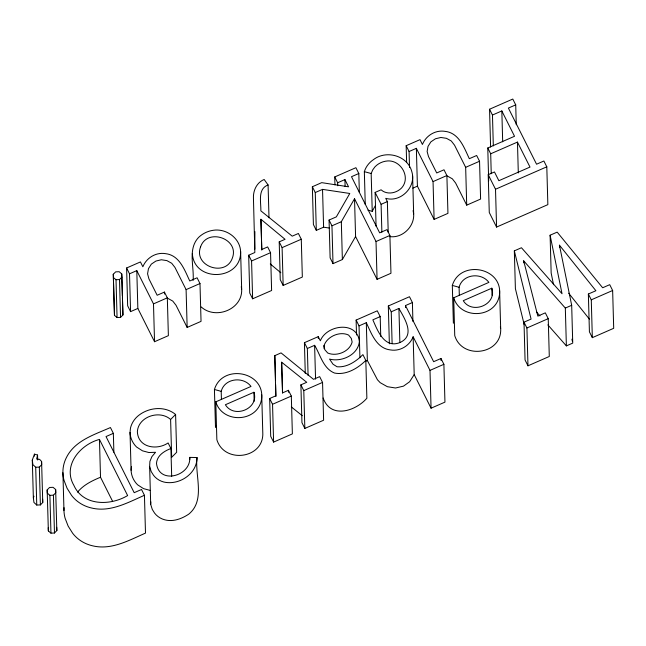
<?xml version="1.0" encoding="UTF-8"?>
<svg xmlns="http://www.w3.org/2000/svg" width="646" height="646" viewBox="0 0 646 646"><rect width="100%" height="100%" fill="white"/><g stroke="black" fill="none" stroke-linecap="round" stroke-linejoin="round"><path stroke-width="0.97" d="M216.273 425.488L215.489 427.297L214.432 389.481C222.313 363.456 265.175 371.361 261.573 398.986C258.198 422.379 222.628 424.244 215.796 401.844L251.003 386.445C243.324 376.101 224.55 378.144 221.207 391.355L221.425 399.317M453.379 323.234L452.321 285.419C460.21 259.393 503.064 267.299 499.463 294.923C496.088 318.316 460.517 320.182 453.694 297.782L488.893 282.383C481.213 272.039 462.447 274.082 459.096 287.292L459.322 295.254M499.616 290.684L500.674 328.499C502.2 354.646 462.124 360.129 454.744 335.605L453.694 297.782M365.256 204.507L364.344 171.658A23.983 22.311 -1.6 0 1 373.509 159.602C386.373 149.662 407.836 155.662 411.89 171.909C416.444 186.872 400.722 202.812 385.727 198.322L387.358 201.584L388.222 232.439M412.608 176.172L413.666 213.988C414.562 226.746 402.087 238.665 389.433 236.541M170.609 419.48C159.699 409.572 138.204 416.541 137.364 431.778C138.187 447.751 156.97 450.569 168.105 442.938L170.899 448.51C164.245 451.061 157.01 455.478 156.494 463.343C158.876 485.122 191.159 476.094 189.746 457.384L197.022 457.538C194.785 475.731 205.622 500.343 188.785 514.119C181.889 518.73 173.233 522.073 164.891 519.844A18.863 17.555 -1.6 0 1 154.612 513.15L152.294 509.452L150.696 504.381L149.638 466.557L149.904 461.438L151.923 456.585L155.549 452.289L148.855 452.523L142.459 450.811L136.54 446.992A24.023 22.352 -1.6 0 1 130.032 432.432L130.476 428.032A24.839 23.111 -1.6 0 1 137.461 416.42C147.821 407.343 164.617 405.422 175.599 414.474L176.657 452.297L171.666 457.303L170.609 419.48L175.599 414.474M150.696 504.381L150.825 501.821M193.106 280.453C194.276 266.443 187.59 248.96 198.645 237.373C203.135 233.02 209.175 230.477 215.393 230.049C227.675 229.354 240.005 238.762 240.611 251.439L241.669 289.255C242.67 309.41 215.53 320.028 201.213 306.947M240.611 251.439C241.572 280.776 194.034 282.843 192.355 253.579M254.879 231.559L254.839 249.195M149.912 490.338L143.517 488.626L137.598 484.807A24.023 22.352 -1.6 0 1 131.09 470.256L131.445 466.727M197.022 457.538C197.103 473.93 179.047 485.598 163.834 482.029A18.863 17.555 -1.6 0 1 153.554 475.335L151.237 471.637L149.638 466.557M37.557 455.034L36.636 459.015L39.6 459.354L41.586 461.454L41.691 464.692L39.333 467.106L35.708 467.228L32.881 464.635L32.3 460.073L34.448 454.154L37.557 455.034L37.694 460.017M41.586 461.454L42.749 502.515L40.391 504.93L36.757 505.051L33.939 502.451L33.358 497.896L33.972 496.201M324.001 345.715C326.965 336.477 339.893 330.865 348.622 335.088L351.327 338.472L352.135 342.033C349.664 351.658 336.606 356.867 327.724 353.015L324.801 349.672L324.001 345.715L324.082 348.703M367.962 210.176L372.225 211.339L371.167 173.516L372.702 169.946L374.906 166.91A18.686 17.385 -1.6 0 1 387.891 160.919C401.352 160.321 411.009 177.747 401.489 188.075C396.168 193.324 386.978 195.092 381.083 189.811L375.124 192.411L376.069 226.253M372.225 211.339L375.415 205.485M329.436 228.07L323.598 227.19L316.322 230.372L315.264 192.556L322.54 189.375L349.785 193.469L336.34 216.87L329.064 220.052L330.122 257.875L333.013 263.641L342.372 259.539L341.322 221.723L354.525 198.718L376.012 241.523L377.07 279.347L390.959 273.266L389.901 235.451L386.986 229.637L379.654 232.843L351.489 176.705L358.813 173.508L355.898 167.694L334.733 176.947L334.959 184.909M342.372 259.539L355.583 236.533L354.525 198.718M389.368 343.801L388.319 305.986L409.483 296.724L412.398 302.538L405.478 305.566L433.644 361.695L440.976 358.498L443.891 364.304L444.949 402.127L431.06 408.199L430.002 370.384L413.141 336.784C409.58 345.796 400.019 351.602 390.418 349.922C376.457 348.364 371.426 333.506 366.306 322.701L359.031 325.883L359.919 357.731M413.141 336.784L414.199 374.607L409.621 381.746L403.484 386.147L395.538 387.996L387.35 386.696L380.179 382.658L377.45 379.767L367.356 360.516L366.306 322.701M77.577 492.139C83.487 484.904 92.047 480.745 100.518 477.241L99.46 439.425C80.306 444.521 62.323 465.491 73.846 485.316C83.181 506.222 110.45 505.875 127.633 495.563L99.46 439.425M113.284 274.284L115.642 271.869L119.163 271.708L121.755 273.92L121.884 277.142L122.942 314.965L120.56 317.388L117.063 317.533L114.471 315.385L113.284 274.284L114.471 315.385M47.174 489.902L47.303 493.124L49.903 495.337L53.424 495.175L55.774 492.761L55.645 489.474L53.053 487.326L49.556 487.472L47.174 489.902L48.361 530.947L50.953 533.152L54.474 532.998L56.832 530.584L55.645 489.474M113.413 277.562L116.014 279.718L119.502 279.565L121.884 277.142M305.283 373.533L304.419 342.679L318.26 336.631L320.343 340.789C326.61 324.768 357.181 320.513 359.394 341.451C358.126 354.864 341.524 362.358 329.525 359.071L333.029 364.231L337.042 366.758C347.015 367.647 356.148 361.38 362.899 354.614L365.814 360.428C357.827 368.373 346.127 375.366 334.483 373.041C323.129 368.462 320.368 354.743 314.61 345.311L307.343 348.493L308.085 375.366M260.919 219.269L261.808 249.477L267.654 246.917L270.553 252.683L271.611 290.498L252.626 298.799L249.736 293.034L248.678 255.218L254.839 252.521L253.45 198.33C253.046 190.586 256.704 182.552 264.149 179.475L268.082 184.958C257.374 188.834 261.145 202.287 260.839 210.83L292.234 236.17L298.387 233.472L301.278 239.238L302.336 277.053L283.158 285.443L280.259 279.686L279.209 241.862L285.056 239.303L260.919 219.269L261.775 250.115M130.573 311.622L129.515 273.807L136.791 270.626L137.848 308.441L130.573 311.622L127.658 305.808L126.6 267.993L140.44 261.937L142.855 266.758C146.481 257.802 156.001 251.988 165.61 253.668C179.604 255.235 184.619 270.165 189.771 280.986L197.095 277.78L199.985 283.546L201.043 321.369L187.154 327.441L176.035 305.283L172.765 301.084L167.936 298.42M316.322 230.372L313.407 224.558L312.349 186.742L321.708 182.648L348.549 186.807L344.924 179.58L337.648 182.761L337.737 185.749M406.633 162.622L406.164 145.705L419.997 139.649L422.419 144.47C426.037 135.507 435.565 129.701 445.167 131.38C459.169 132.947 464.175 147.877 469.327 158.698L476.651 155.492L479.55 161.258L480.6 199.073L466.711 205.153L455.592 182.988L452.321 178.797L447.5 176.132M490.605 147.046L489.547 109.231L512.795 99.056L515.718 104.87L516.267 124.775M409.524 167.443L409.079 151.519L416.355 148.338L433.046 181.599L434.104 219.414L447.944 213.366L446.887 175.542L443.996 169.785L436.72 172.966L428.492 156.566L427.127 151.535L428.023 146.367L430.89 141.854L435.444 138.777L440.887 137.477L446.443 138.317L451.271 140.973L454.534 145.172L465.661 167.33L466.711 205.153M493.326 145.891L492.462 115.045L501.829 110.942L514.531 136.274L487.77 147.982L488.691 180.823M515.718 104.87L508.386 108.076L536.56 164.213L543.884 161.007L546.799 166.813L547.856 204.637L496.572 227.069L489.272 212.518L488.215 174.695L494.473 171.957L498.857 180.702L529.995 167.08L517.454 142.088L490.694 153.788L491.243 173.693M137.848 308.441L154.539 341.71L168.38 335.654L167.322 297.838L164.431 292.073L157.156 295.254L148.927 278.854L147.571 273.823L148.467 268.655L151.334 264.141L155.88 261.065L161.33 259.765L166.878 260.604L171.707 263.269L174.977 267.46L186.096 289.626L187.154 327.441M412.867 188.139L417.413 186.153L416.355 148.338M154.539 341.71L153.49 303.886L167.322 297.838M186.096 289.626L199.985 283.546M252.626 298.799L251.577 260.984L270.553 252.683M283.158 285.443L282.1 247.628L301.278 239.238M333.013 263.641L331.955 225.817L341.322 221.723M381.883 232.189L381.1 204.322L387.358 201.584M433.046 181.599L446.887 175.542M465.661 167.33L479.55 161.258M376.012 241.523L389.901 235.451M496.572 227.069L495.514 189.254L546.799 166.813M281.648 362.212L282.577 392.865L288.423 390.305L291.322 396.071L292.372 433.886L273.605 442.098L270.706 436.333L269.657 398.517L275.81 395.82L274.816 355.631L281.067 352.894L313.504 379.331L319.665 376.642L322.556 382.4L323.614 420.223L304.839 428.435L301.948 422.67L300.891 384.855L306.745 382.295L281.648 362.212L282.512 393.059M356.527 334.999L356.116 320.069L377.272 310.815L380.195 316.621L380.752 336.526M524.237 324.736L515.395 288.673L514.337 250.858L521.459 247.741L562.028 293.728L550.101 235.217L557.175 232.124L602.653 287.769L609.727 284.676L612.642 290.49L613.7 328.305L592.334 337.656L589.418 331.842L588.361 294.019L595.887 290.732L559.444 245.181L559.501 247.176M144.438 495.296C127.956 502.483 110.296 512.536 91.635 508.022A34.803 32.381 -1.6 0 1 71.609 495.466L67.079 488.279L64.051 480.414A36.152 33.64 -1.6 0 1 66.328 457.723C74.702 440.564 94.308 434.701 110.434 427.539L113.349 433.353L106.025 436.551L134.19 492.688L141.522 489.482L144.438 495.296L145.495 533.111C129.014 540.306 111.346 550.352 92.693 545.838A34.803 32.381 -1.6 0 1 72.667 533.281L68.137 526.094L65.101 518.237A36.152 33.64 -1.6 0 1 64.035 507.667M380.195 316.621L372.863 319.827C377.668 330.905 384.507 348.913 400.116 342.485C415.693 335.234 404.533 318.454 398.913 308.433L391.234 311.792L392.122 343.64M253.918 392.259L225.381 404.743C234.062 418.947 259.321 408.676 253.918 392.259L254.169 401.214M491.816 288.197L463.271 300.681C471.96 314.885 497.21 304.613 491.816 288.197L492.01 295.165M365.539 361.316L367.356 360.516M273.605 442.098L272.547 404.283L291.322 396.071M304.839 428.435L303.781 390.612L322.556 382.4M559.444 245.181L571.678 305.292L572.736 343.115L566.38 345.893L565.323 308.077L523.68 260.831L537.843 316.12L545.321 312.85L548.236 318.664L549.294 356.479L527.976 365.806L525.061 359.992L524.003 322.176L531.077 319.084L514.337 250.858M565.323 308.077L571.678 305.292M430.002 370.384L443.891 364.304M527.976 365.806L526.918 327.99L548.236 318.664M592.334 337.656L591.276 299.833L612.642 290.49M364.344 171.658L371.167 173.516M452.321 285.419L459.096 287.292M214.432 389.481L221.207 391.355M291.33 406.932L302.312 415.717M270.27 263.972L280.832 272.741M536.632 312.147L539.943 315.894M547.873 324.898L566.38 345.893M568.674 293.211L589.402 319.124M323.137 398.017C330.623 419.206 355.478 411.26 366.871 398.243L365.814 360.428M588.361 294.019L591.276 299.833M489.547 109.231L492.462 115.045M487.77 147.982L490.694 153.788M488.215 174.695L495.514 189.254M524.003 322.176L526.918 327.99M406.164 145.705L409.079 151.519M417.413 186.153L434.104 219.414M375.124 192.411L381.1 204.322M334.733 176.947L337.648 182.761M355.583 236.533L377.07 279.347M388.319 305.986L391.234 311.792M414.199 374.607L431.06 408.199M312.349 186.742L315.264 192.556M329.064 220.052L331.955 225.817M356.116 320.069L359.031 325.883M279.209 241.862L282.1 247.628M304.419 342.679L307.343 348.493M248.678 255.218L251.577 260.984M300.891 384.855L303.781 390.612M269.657 398.517L272.547 404.283M136.791 270.626L153.49 303.886M126.6 267.993L129.515 273.807M100.518 477.241L112.59 501.304M571.936 339.174L572.332 341.145M553.541 284.733L551.159 273.032L550.101 235.217M500.367 326.811L500.674 328.499M413.093 210.58L413.666 213.988M241.265 286.703L241.669 289.255M122.942 314.965L122.425 297.798M48.232 527.717L48.361 530.947M56.703 527.298L56.832 530.584M42.644 499.277L42.749 502.515M523.68 260.831L523.736 262.817M517.454 142.088L518.31 172.934M501.829 110.942L502.685 141.797M440.976 358.498L441.032 360.484M412.398 302.538L412.923 321.45M405.478 305.566L405.535 307.553M398.913 308.433L399.858 342.275M358.813 173.508L359.346 192.411M344.924 179.58L345.117 186.549M322.54 189.375L323.598 227.19M318.26 336.631L318.316 338.617M314.61 345.311L315.563 379.145M288.423 390.305L288.479 392.292M274.816 355.631L275.511 380.51M275.616 384.491L275.947 396.466M268.082 184.958L269.002 217.799M261.719 394.746L262.777 432.562C264.303 458.708 224.227 464.191 216.854 439.668L215.796 401.844M189.746 457.384L189.803 459.371M170.899 448.51L171.683 476.377M164.431 292.073L164.488 294.059M130.032 432.432L131.09 470.256M121.755 273.92L122.369 295.811M119.502 279.565L120.56 317.388M116.014 279.718L117.063 317.533M113.349 433.353L113.882 452.257M62.912 472.702L63.97 510.518M53.424 495.175L54.474 532.998M49.903 495.337L50.953 533.152M39.333 467.106L40.391 504.93M35.708 467.228L36.757 505.051M34.448 454.154L34.504 456.141M32.3 460.073L33.358 497.896M200.559 246.909C193.227 266.354 225.68 277.457 232.366 258.061C239.795 238.657 207.116 227.432 200.559 246.909"/></g></svg>
